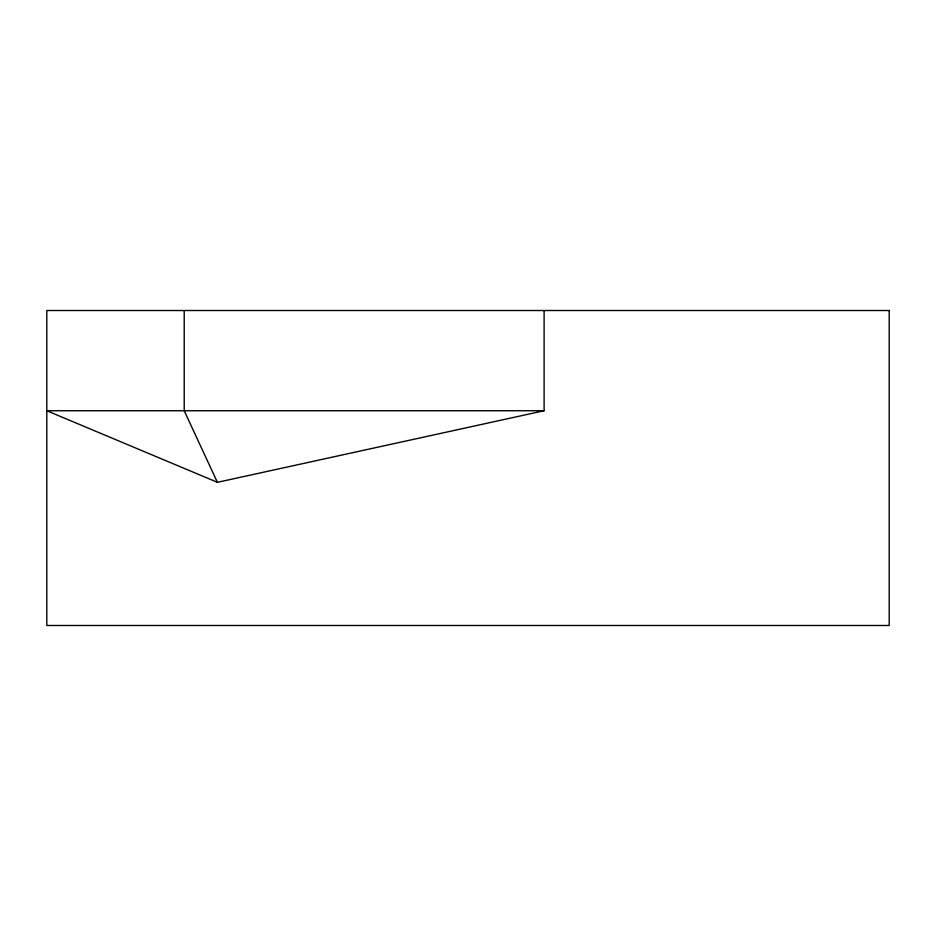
<?xml version="1.0" encoding="UTF-8"?>
<svg xmlns="http://www.w3.org/2000/svg" width="936" height="936" viewBox="0 0 936 936"><rect width="100%" height="100%" fill="white"/><g stroke="black" fill="none" stroke-linecap="round" stroke-linejoin="round"><path stroke-width="1.4" d="M544.108 410.74L46.8 410.74L217.409 482.321L544.108 410.74L544.108 310.518M217.409 482.321L184.205 410.74L184.205 310.518M889.2 310.518L46.8 310.518L46.8 625.482L889.2 625.482L889.2 310.518"/></g></svg>
